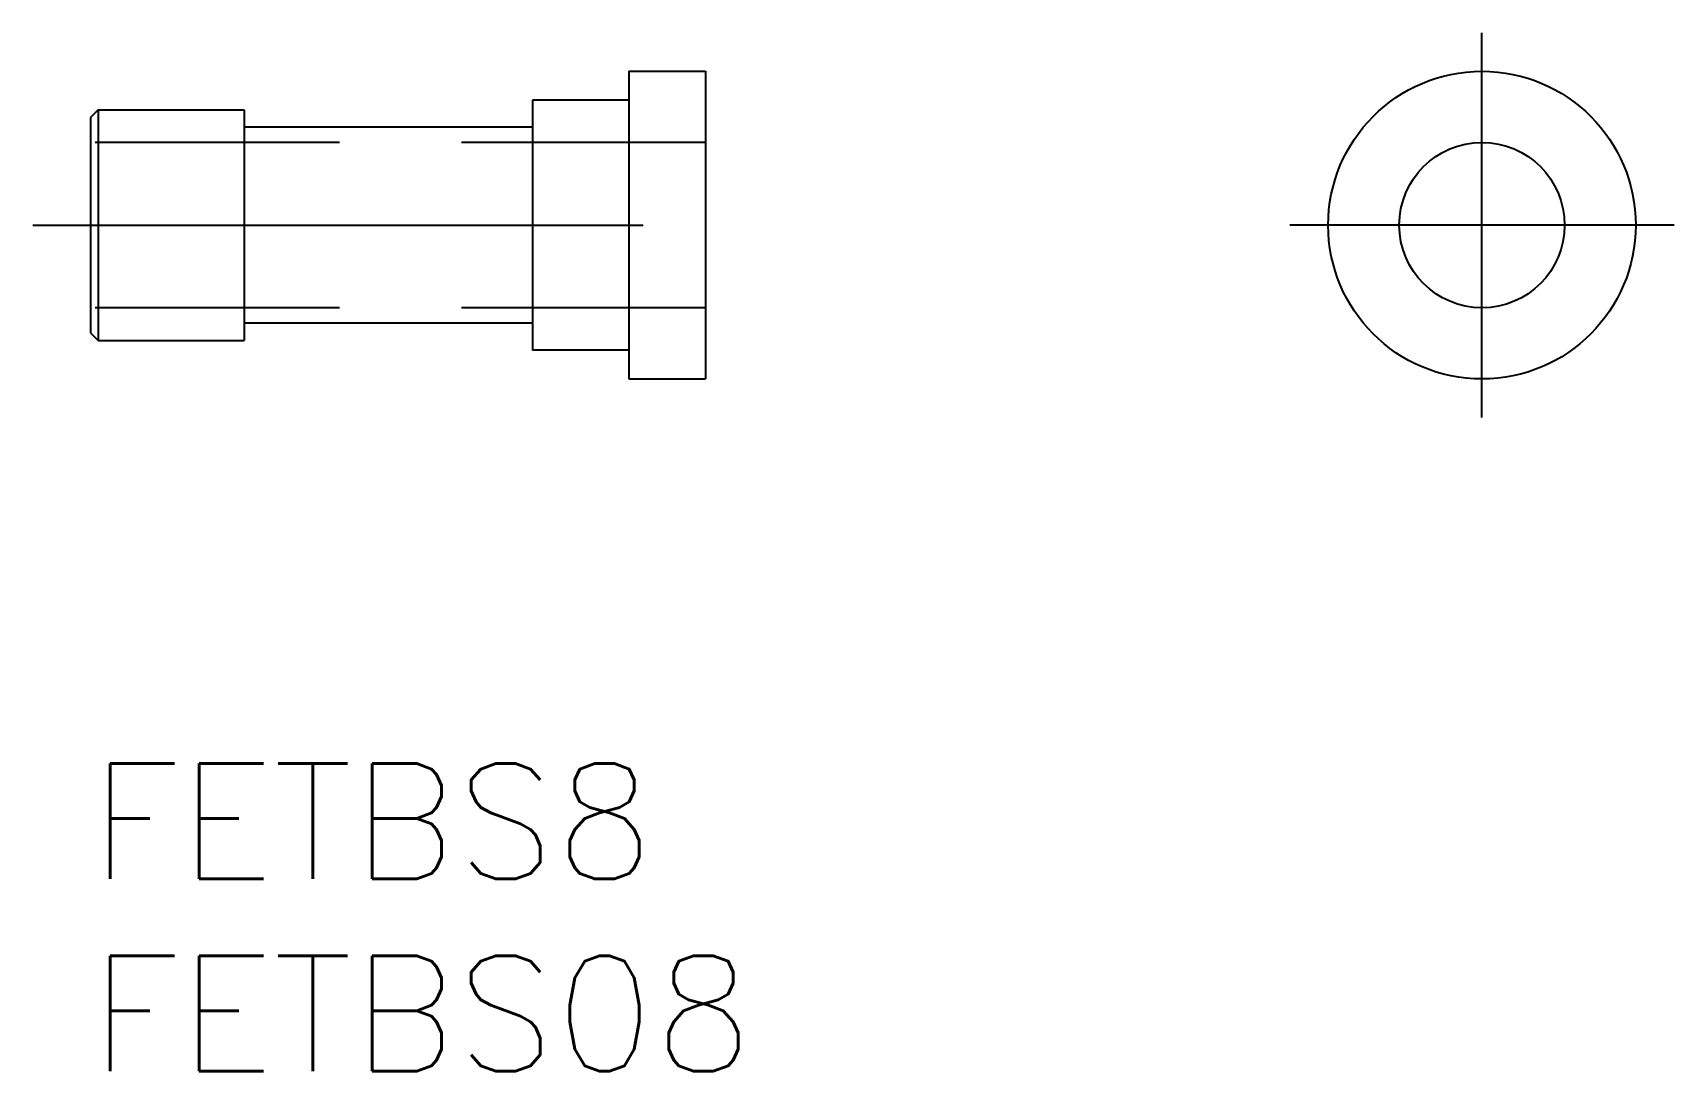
# Model space of a CAD drawing. Extents: x -1.5 to 41.2, y -8 to 19.
import ezdxf

# ---------------------------------------------------------------- set-up
doc = ezdxf.new("R2010")
doc.units = 0
doc.header["$LTSCALE"] = 0.5
doc.linetypes.add('CENTER', pattern=[50.8, 31.75, -6.35, 6.35, -6.35])
doc.linetypes.add('DASHED', pattern=[19.05, 12.7, -6.35])
for name, color, linetype in [('MSM_CENTER', 1, 'CENTER'), ('MSM_CONTINUOUS', 7, 'CONTINUOUS'), ('MSM_DASHED', 4, 'DASHED'), ('MSM_PART_NUMBER', 7, 'CONTINUOUS')]:
    doc.layers.add(name, color=color, linetype=linetype)
doc.styles.get("Standard").update_dxf_attribs({"font": 'txt.shx', "height": 1.5, "bigfont": 'bigfont.shx'})

# ---------------------------------------------------------------- blocks, each defined once
blk = doc.blocks.new('*U6')
at = {"layer": 'MSM_PART_NUMBER'}
blk.add_text('FETBS8', height=3, dxfattribs=at).set_placement((0, -3))
blk = doc.blocks.new('*U7')
at = {"layer": 'MSM_PART_NUMBER'}
blk.add_text('FETBS08', height=3, dxfattribs=at).set_placement((0, -8))

msp = doc.modelspace()

# ---------------------------------------------------------------- linework, layer by layer
at = {"layer": 'MSM_CENTER'}
for p, q in [((36.193, 9), (36.193, 19)), ((-1.5, 14), (17.5, 14)), ((41.193, 14), (31.193, 14))]:
    msp.add_line(p, q, dxfattribs=at)
at = {"layer": 'MSM_CONTINUOUS'}
for p, q in [((14, 18), (14, 10)), ((14, 18), (16, 18)), ((16, 18), (16, 10)), ((11.5, 17.25), (11.5, 10.75)), ((14, 17.25), (11.5, 17.25)), ((0.2, 17), (0, 16.8)), ((0, 16.8), (0, 11.2)), ((0.2, 17), (4, 17)), ((0.2, 17), (0.2, 11)), ((4, 17), (4, 11)), ((11.5, 16.55), (4, 16.55)), ((0, 11.2), (0.2, 11)), ((11.5, 11.45), (4, 11.45)), ((0.2, 11), (4, 11)), ((14, 10.75), (11.5, 10.75)), ((14, 10), (16, 10))]:
    msp.add_line(p, q, dxfattribs=at)
for radius in [4, 2.15]:
    msp.add_circle((36.193, 14), radius, dxfattribs=at)
at = {"layer": 'MSM_DASHED'}
for p, q in [((16, 16.15), (0, 16.15)), ((16, 11.85), (0, 11.85))]:
    msp.add_line(p, q, dxfattribs=at)

# ---------------------------------------------------------------- block references
at = {"layer": 'MSM_CONTINUOUS'}
for name in ['*U6', '*U7']:
    msp.add_blockref(name, (0, 0), dxfattribs=at)

doc.saveas('drawing.dxf')
